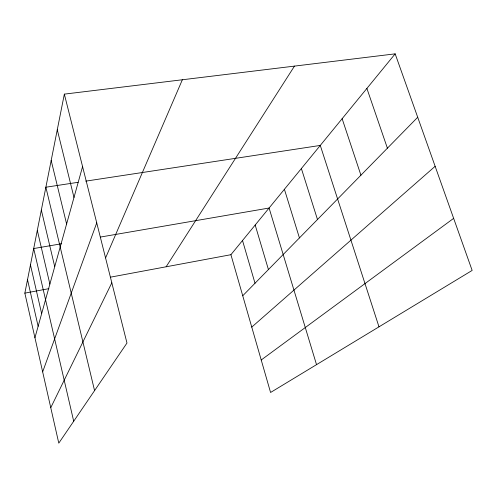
<?xml version="1.0" encoding="UTF-8"?>
<svg xmlns="http://www.w3.org/2000/svg" width="497" height="497" viewBox="0 0 497 497"><rect width="100%" height="100%" fill="white"/><g stroke="black" fill="none" stroke-linecap="round" stroke-linejoin="round"><path stroke-width="0.75" d="M64.343 94.132L126.977 343.036L58.783 443.15L24.85 293.143L64.343 94.132L395.165 53.85L472.15 270.43L270.573 392.475L230.919 254.7L395.165 53.85M34.945 337.761L82.577 166.588M42.661 371.862L96.735 222.861M105.594 257.893L182.356 79.762M50.762 407.689L111.825 282.818M166.122 266.79L294.485 66.107M242.741 295.765L417.71 117.267M251.762 327.101L435.136 166.309M261.223 359.977L453.643 218.363M24.85 293.143L48.899 288.658M110.452 277.171L230.919 254.7M61.665 243.735L33.697 248.55L73.705 421.245M100.444 237.057L269.088 208.026L316.527 364.655M78.06 182.312L45.873 187.214L94.567 390.623M85.726 181.144L320.279 145.428L378.987 326.84M366.892 88.423L387.399 148.187M342.135 118.696L360.928 175.192M301.381 168.539L317.484 219.512M284.408 189.289L299.436 237.92M255.185 225.023L268.43 269.554M242.517 240.517L255.011 283.247M57.273 129.754L73.985 197.452M51.179 160.463L66.604 223.985M41.338 210.069L54.726 266.678M37.306 230.378L49.874 284.11M30.454 264.901L41.649 313.657M27.521 279.693L38.132 326.293"/></g></svg>
